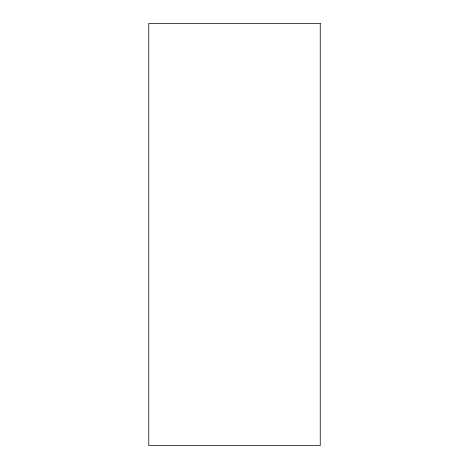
<?xml version="1.0" encoding="UTF-8"?>
<svg xmlns="http://www.w3.org/2000/svg" width="469" height="469" viewBox="0 0 469 469"><rect width="100%" height="100%" fill="white"/><g stroke="black" fill="none" stroke-linecap="round" stroke-linejoin="round"><path stroke-width="0.7" d="M320.239 23.45L148.761 23.45L148.761 445.55L320.239 445.55L320.239 23.45"/></g></svg>
